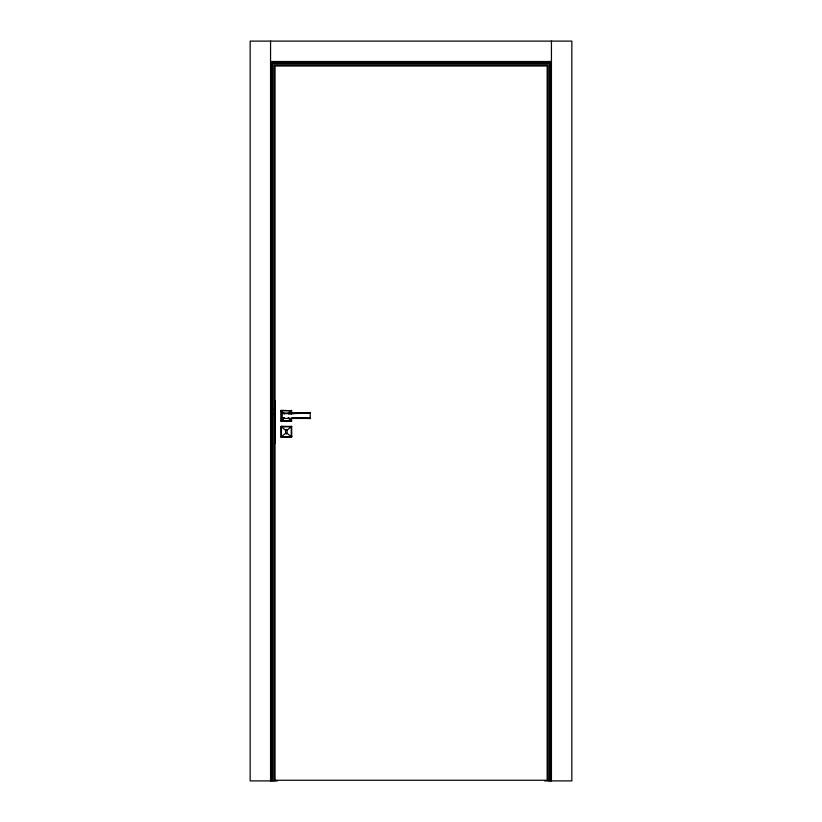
<?xml version="1.0" encoding="UTF-8"?>
<svg xmlns="http://www.w3.org/2000/svg" width="822" height="822" viewBox="0 0 822 822"><rect width="100%" height="100%" fill="white"/><g stroke="black" fill="none" stroke-linecap="round" stroke-linejoin="round"><path stroke-width="1.23" d="M274.928 409.49L274.928 413.723M291.789 418.213L291.245 421.213L281.021 421.059L281.021 410.455L284.207 413.63L282.223 413.065L282.223 418.439L310.182 418.439L310.182 413.065L282.223 413.065L284.207 413.63L310.182 413.065L288.368 413.61L291.409 410.671L291.789 413.291M280.867 426.824L281.401 426.279L291.625 426.443L291.789 436.667L291.245 437.201L281.021 437.047L280.867 426.824L291.789 426.824M291.789 410.836L281.401 410.291L281.401 421.213M291.245 421.213L291.409 418.295M281.401 426.279L281.401 437.201M291.245 437.201L291.245 426.279M284.176 417.802L280.867 420.679M291.409 414.483L291.409 410.671L281.237 410.671L284.176 413.713L280.867 410.836M281.021 421.059L284.207 417.874L282.223 418.439L284.278 417.905L281.237 420.843L291.789 420.679M291.625 410.455L288.368 413.61M285.573 430.235L286.323 429.485L287.073 430.235L287.073 433.245L286.323 434.006L285.573 433.245L285.573 430.235L281.021 426.443M281.021 437.047L285.573 433.245M291.625 426.443L287.073 430.235M291.789 436.667L280.867 436.667M310.182 413.065L288.471 413.713L291.245 410.291M270.561 61.506L551.439 61.506M272.74 409.079L275.154 409.079M272.74 414.144L275.154 414.144M275.051 780.263L547.154 780.263L547.154 65.996L275.051 65.996L275.051 780.9M277.363 780.9L250.155 780.9L250.155 41.1L571.845 41.1L571.845 780.9L544.637 780.9M292.221 417.997L310.182 418.439L294.862 417.987M292.283 417.977L310.182 418.439M282.223 413.065L284.278 413.61M287.073 433.245L291.625 437.047M288.368 417.905L291.409 420.843L288.471 417.802M288.45 417.874L291.625 421.059M551.439 41.1L551.439 780.9M550.421 780.9L550.421 62.523L271.579 62.523L271.579 780.9M549.394 780.9L549.394 63.551L272.606 63.551L272.606 780.9M548.038 780.9L548.038 64.907L273.962 64.907L273.962 780.9M274.784 423.751L274.784 430.636M270.561 41.1L270.561 780.9M275.154 401.074L274.938 442.996L275.154 401.074"/></g></svg>
